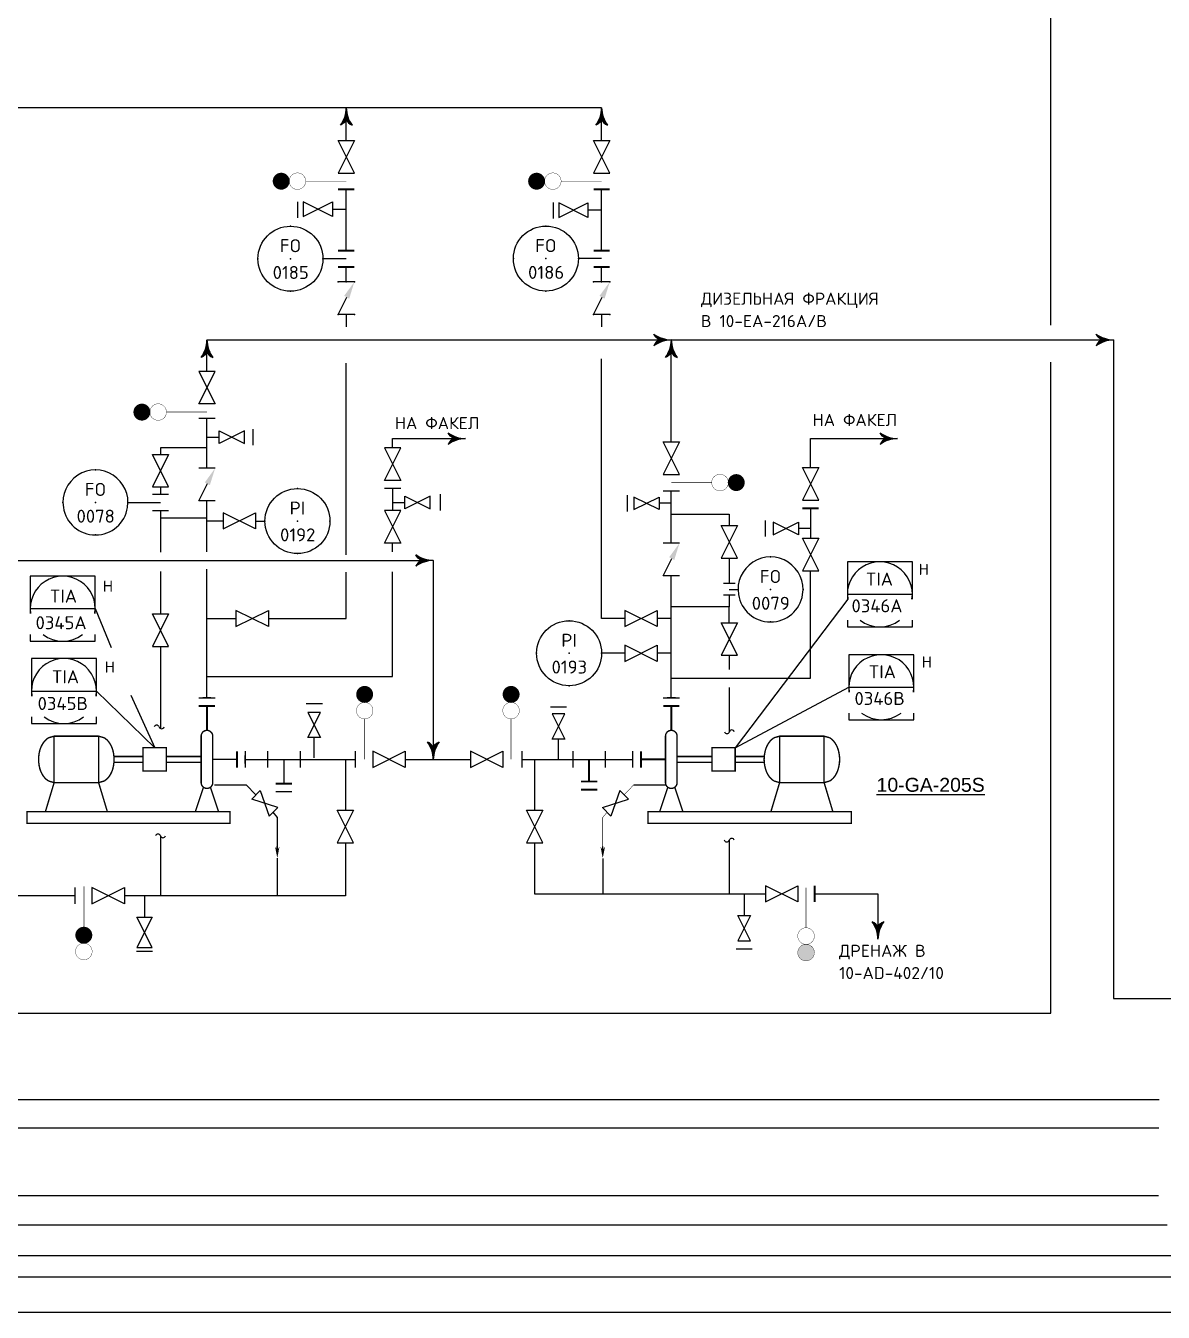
# Model space of a CAD drawing. Extents: x 78 to 490, y 181 to 404.
# Drawn here: x 265.52 to 277.77, y 185.82 to 199.68 of the extents above; entities that cross this region are included whole.
import ezdxf
from ezdxf.enums import TextEntityAlignment as Align

# ---------------------------------------------------------------- set-up
doc = ezdxf.new("R2010")
doc.units = 0
doc.linetypes.add('DASH', pattern=[0.15625, 0.09375, -0.0625])
doc.linetypes.add('SDASH', pattern=[0.09375, 0.046875, -0.046875])
doc.layers.get('0').update_dxf_attribs({"linetype": 'CONTINUOUS'})
for name, color, linetype in [('IN-ATTRIBS', 7, 'CONTINUOUS'), ('IN-EQUIPMENT', 7, 'CONTINUOUS'), ('IN-INST-TAP', 7, 'CONTINUOUS'), ('IN-INSTRUMENT', 7, 'SDASH'), ('IN-MIN-PROC', 7, 'CONTINUOUS'), ('IN-TEXT', 51, 'CONTINUOUS')]:
    doc.layers.add(name, color=color, linetype=linetype)
doc.styles.add('ATTRIBS', font='SIMPLEX', dxfattribs={"width": 0.8, "height": 0.125})
doc.styles.add('HELV', font='HELV', dxfattribs={"height": 0.15})
doc.styles.add('NARROW', font='simplex', dxfattribs={"width": 0.75, "height": 0.1})
doc.styles.add('S1', font='simplex.shx')
doc.styles.add('SIMPLEX', font='SIMPLEX.shx')

# ---------------------------------------------------------------- blocks, each defined once
blk = doc.blocks.new('PH35')
at = {"layer": 'IN-ATTRIBS'}
for p in [(0, 0.25), (-0.25, 0), (0, 0), (0.25, 0), (0, -0.25)]:
    blk.add_point(p, dxfattribs=at)
at = {"layer": 'IN-ATTRIBS', "flags": 1}
for tag, style, width, p in [('IDNUM', 'ATTRIBS', 0.8, (0.0087, 0.5838)), ('DWGNO', 'ATTRIBS', 0.8, (0.0029, 0.4474)), ('FILENO', 'ATTRIBS', 0.8, (-0.003, 0.3111)), ('LOC', 'ATTRIBS', 0.8, (-0.0799, -0.422)), ('SIG', 'ATTRIBS', 0.8, (-0.0872, -0.5633)), ('INSTALL', 'ATTRIBS', 0.8, (-0.0872, -0.6994)), ('SERV', 'ATTRIBS', 0.8, (-0.0834, -0.8376)), ('DATE', 'ATTRIBS', 0.8, (-0.0881, -0.9694)), ('DES', 'NARROW', 0.75, (-0.0866, -1.1017)), ('CSYS', 'NARROW', 0.75, (-0.0866, -1.2425))]:
    blk.add_attdef(tag, text='', height=0.1, dxfattribs=dict(at, style=style, width=width)).set_placement(p, align=Align.CENTER)
at = {"layer": 'IN-ATTRIBS', "style": 'ATTRIBS', "flags": 1}
blk.add_attdef('SYSCDI', text='', height=0.1, dxfattribs=at).set_placement((-0.3125, 0.3125), align=Align.RIGHT)
at = {"layer": 'IN-ATTRIBS', "style": 'S1'}
for tag, p in [('XT', (0.3241, 0.2568)), ('A1', (0.3233, 0.1153)), ('A2', (0.3233, -0.0347)), ('A3', (0.3233, -0.1847)), ('RES', (0.3233, -0.3422))]:
    blk.add_attdef(tag, p, '', height=0.1, dxfattribs=at)
at = {"layer": 'IN-ATTRIBS', "style": 'ATTRIBS'}
blk.add_attdef('SYSCDV', text='', height=0.1, dxfattribs=at).set_placement((-0.3125, 0.1411), align=Align.RIGHT)
at = {"layer": 'IN-ATTRIBS', "style": 'S1'}
for tag, p in [('INSTTYPE', (-0.0002, 0.0499)), ('TAGNUM', (0.0019, -0.1561)), ('MD', (0.4017, -0.5655)), ('SZ', (0.4017, -0.6963))]:
    blk.add_attdef(tag, text='', height=0.1, dxfattribs=at).set_placement(p, align=Align.CENTER)
blk = doc.blocks.new('BUBTEXT')
at = {"layer": 'IN-ATTRIBS'}
for p in [(0, 0.25), (-0.25, 0), (0, 0), (0.25, 0), (0, -0.25)]:
    blk.add_point(p, dxfattribs=at)
at = {"layer": 'IN-ATTRIBS', "flags": 1}
for tag, style, width, p in [('IDNUM', 'ATTRIBS', 0.8, (0.0087, 0.5838)), ('DWGNO', 'ATTRIBS', 0.8, (0.0029, 0.4474)), ('FILENO', 'ATTRIBS', 0.8, (-0.003, 0.3111)), ('LOC', 'ATTRIBS', 0.8, (-0.0799, -0.422)), ('SIG', 'ATTRIBS', 0.8, (-0.0872, -0.5633)), ('INSTALL', 'ATTRIBS', 0.8, (-0.0872, -0.6994)), ('SERV', 'ATTRIBS', 0.8, (-0.0834, -0.8376)), ('DATE', 'ATTRIBS', 0.8, (-0.0881, -0.9694)), ('DES', 'NARROW', 0.75, (-0.0866, -1.1017)), ('CSYS', 'NARROW', 0.75, (-0.0866, -1.2425))]:
    blk.add_attdef(tag, text='', height=0.1, dxfattribs=dict(at, style=style, width=width)).set_placement(p, align=Align.CENTER)
at = {"layer": 'IN-ATTRIBS', "style": 'ATTRIBS', "flags": 1}
blk.add_attdef('SYSCDI', text='', height=0.1, dxfattribs=at).set_placement((-0.3125, 0.3125), align=Align.RIGHT)
at = {"layer": 'IN-ATTRIBS', "style": 'S1'}
for tag, p in [('XT', (0.3241, 0.2568)), ('A1', (0.3233, 0.1153)), ('A2', (0.3233, -0.0347)), ('A3', (0.3233, -0.1847)), ('RES', (0.3233, -0.3422))]:
    blk.add_attdef(tag, p, '', height=0.1, dxfattribs=at)
at = {"layer": 'IN-ATTRIBS', "style": 'ATTRIBS'}
blk.add_attdef('SYSCDV', text='', height=0.1, dxfattribs=at).set_placement((-0.3125, 0.1411), align=Align.RIGHT)
at = {"layer": 'IN-ATTRIBS', "style": 'S1'}
for tag, p in [('INSTTYPE', (-0.0002, 0.0499)), ('TAGNUM', (0.0019, -0.1561)), ('MD', (0.4017, -0.5655)), ('SZ', (0.4017, -0.6963))]:
    blk.add_attdef(tag, text='', height=0.1, dxfattribs=at).set_placement(p, align=Align.CENTER)
blk = doc.blocks.new('VALVTEXT')
at = {"layer": 'IN-ATTRIBS'}
for p in [(0, 0.0625), (0, 0), (0.25, 0.0625), (0.25, 0), (0, -0.0625), (0.25, -0.0625)]:
    blk.add_point(p, dxfattribs=at)
at = {"layer": 'IN-ATTRIBS', "style": 'S1', "flags": 1}
for tag, p in [('IDNUM', (0.125, 0.5625)), ('DWGNO', (0.125, 0.4375)), ('FILENO', (0.125, 0.3125))]:
    blk.add_attdef(tag, text='', height=0.1, dxfattribs=at).set_placement(p, align=Align.CENTER)
at = {"layer": 'IN-ATTRIBS', "style": 'S1'}
for tag, p in [('MODE', (0.125, 0.078125)), ('SIZE', (0.125, -0.1875))]:
    blk.add_attdef(tag, text='', height=0.1, dxfattribs=at).set_placement(p, align=Align.CENTER)

msp = doc.modelspace()

# ---------------------------------------------------------------- hatches: boundary and pattern name
msp.add_hatch(color=2).paths.add_polyline_path([(273.831, 189.698, 1), (274.01, 189.698, 1)])

# ---------------------------------------------------------------- linework, layer by layer
at = {"color": 3}
for p, q in [((276.555, 196.455), (276.555, 199.95)), ((277.231, 196.297), (277.231, 189.204)), ((276.555, 189.044), (276.555, 196.056)), ((277.231, 189.204), (308.155, 189.204)), ((250.696, 189.044), (276.555, 189.044)), ((224.197, 188.115), (277.724, 188.115)), ((223.995, 187.811), (277.719, 187.811)), ((116.38, 187.08), (277.715, 187.08)), ((116.213, 186.766), (277.81, 186.766)), ((106.748, 186.436), (278.396, 186.436))]:
    msp.add_line(p, q, dxfattribs=at)
at = {"color": 5, "linetype": 'Continuous'}
for p, q in [((271.719, 198.797), (261.719, 198.797)), ((268.969, 198.45), (268.969, 198.794)), ((271.719, 198.45), (271.719, 198.794)), ((268.969, 197.259), (268.969, 197.919)), ((271.719, 197.259), (271.719, 197.919)), ((268.822, 197.705), (268.969, 197.705)), ((271.572, 197.697), (271.719, 197.697)), ((268.969, 196.922), (268.969, 197.084)), ((271.719, 196.922), (271.719, 197.084)), ((268.969, 196.572), (268.969, 196.437)), ((271.719, 196.572), (271.719, 196.437)), ((271.719, 193.297), (271.719, 196.093)), ((268.969, 193.984), (268.969, 196.047)), ((267.469, 195.251), (267.601, 195.251)), ((266.969, 195.136), (266.969, 195.063)), ((267.469, 195.136), (266.969, 195.136)), ((269.469, 195.234), (269.594, 195.234)), ((269.469, 195.14), (269.469, 195.234)), ((269.594, 195.234), (270.254, 195.234)), ((273.969, 195.234), (274.906, 195.234)), ((273.969, 194.922), (273.969, 195.234)), ((269.469, 194.697), (269.469, 194.459)), ((266.969, 194.448), (266.969, 194.011)), ((269.469, 194.547), (269.601, 194.547)), ((272.469, 194.537), (272.338, 194.537)), ((272.469, 194.422), (273.094, 194.422)), ((273.094, 194.422), (273.094, 194.297)), ((273.969, 194.484), (273.969, 194.167)), ((266.969, 194.382), (267.469, 194.382)), ((273.969, 194.265), (273.838, 194.265)), ((269.469, 194.015), (269.469, 194.109)), ((273.094, 193.947), (273.094, 193.672)), ((266.969, 193.803), (266.969, 193.345)), ((268.969, 193.297), (268.969, 193.797)), ((269.469, 192.672), (269.469, 193.798)), ((273.969, 192.654), (273.969, 193.811)), ((273.094, 193.547), (273.094, 193.422)), ((273.094, 193.422), (272.469, 193.422)), ((273.094, 193.25), (273.094, 193.422)), ((267.469, 193.297), (267.782, 193.297)), ((268.132, 193.297), (268.969, 193.297)), ((271.969, 193.297), (271.719, 193.297)), ((272.469, 193.297), (272.319, 193.297)), ((266.969, 192.995), (266.969, 192.111)), ((273.094, 192.9), (273.094, 192.747)), ((267.469, 192.672), (269.469, 192.672)), ((272.469, 192.654), (273.969, 192.654)), ((273.094, 192.555), (273.094, 192.077)), ((268.961, 191.779), (268.961, 191.232)), ((270.998, 191.779), (270.998, 191.232)), ((267.551, 191.505), (267.893, 191.505)), ((267.893, 191.505), (267.997, 191.397)), ((272.065, 191.505), (272.407, 191.505)), ((268.227, 191.154), (268.227, 190.81)), ((266.969, 190.955), (266.969, 190.311)), ((268.227, 190.801), (268.227, 190.841)), ((268.961, 190.882), (268.961, 190.529)), ((270.998, 190.882), (270.998, 190.529)), ((273.094, 190.911), (273.094, 190.33)), ((268.227, 190.716), (268.227, 190.311)), ((271.732, 190.713), (271.732, 190.33)), ((268.961, 190.529), (268.961, 190.311)), ((270.998, 190.529), (270.998, 190.33)), ((266.05, 190.311), (264.812, 190.311)), ((268.227, 190.311), (266.581, 190.311)), ((266.797, 190.311), (266.797, 190.078)), ((268.961, 190.311), (268.227, 190.311)), ((270.998, 190.33), (271.732, 190.33)), ((271.732, 190.33), (273.483, 190.33)), ((273.254, 190.33), (273.254, 190.098)), ((274.014, 190.33), (274.695, 190.33)), ((274.695, 190.33), (274.695, 189.916))]:
    msp.add_line(p, q, dxfattribs=at)
at = {"color": 2}
for p, q in [((268.446, 197.786), (268.446, 197.611)), ((271.196, 197.779), (271.196, 197.604)), ((269.057, 196.922), (268.882, 196.922)), ((271.807, 196.922), (271.632, 196.922)), ((267.968, 195.164), (267.968, 195.337)), ((267.557, 194.914), (267.382, 194.914)), ((269.557, 194.697), (269.382, 194.697)), ((266.882, 194.634), (267.057, 194.634)), ((269.983, 194.46), (269.983, 194.634)), ((271.995, 194.624), (271.995, 194.45)), ((272.557, 194.669), (272.382, 194.669)), ((266.882, 194.459), (267.057, 194.459)), ((273.479, 194.352), (273.479, 194.178)), ((272.557, 194.107), (272.382, 194.107)), ((273.157, 193.672), (273.032, 193.672)), ((273.157, 193.547), (273.032, 193.547)), ((267.382, 192.441), (267.557, 192.441)), ((267.513, 192.441), (267.426, 192.441)), ((268.712, 192.378), (268.538, 192.378)), ((271.341, 192.34), (271.167, 192.34)), ((272.382, 192.441), (272.557, 192.441)), ((272.513, 192.441), (272.426, 192.441)), ((268.625, 191.794), (268.625, 192.013)), ((267.882, 191.866), (267.882, 191.691)), ((268.123, 191.866), (268.123, 191.691)), ((268.473, 191.866), (268.473, 191.691)), ((269.064, 191.866), (269.064, 191.691)), ((270.86, 191.866), (270.86, 191.691)), ((271.409, 191.866), (271.409, 191.691)), ((271.759, 191.866), (271.759, 191.691)), ((272.057, 191.691), (272.057, 191.866)), ((268.298, 191.779), (268.298, 191.516)), ((268.385, 191.429), (268.21, 191.429)), ((266.05, 190.223), (266.05, 190.398)), ((266.71, 189.714), (266.884, 189.714)), ((273.167, 189.738), (273.341, 189.738))]:
    msp.add_line(p, q, dxfattribs=at)
at = {"color": 3, "linetype": 'Continuous'}
for p, q in [((267.469, 196.297), (272.344, 196.297)), ((272.469, 196.297), (277.231, 196.297)), ((267.469, 195.957), (267.469, 196.164)), ((272.469, 195.198), (272.469, 196.164)), ((267.469, 194.918), (267.469, 195.455)), ((267.469, 194.015), (267.469, 194.564)), ((272.469, 194.107), (272.469, 194.669)), ((262.726, 193.921), (269.782, 193.921)), ((269.907, 193.922), (269.907, 191.904)), ((267.469, 192.441), (267.469, 193.828)), ((272.469, 192.441), (272.469, 193.757)), ((267.882, 191.779), (269.064, 191.779)), ((269.605, 191.779), (270.307, 191.779)), ((270.86, 191.779), (272.057, 191.779))]:
    msp.add_line(p, q, dxfattribs=at)
at = {"color": 7}
for p, q in [((274.37, 193.503), (273.157, 191.904)), ((266.267, 193.403), (266.437, 192.984)), ((266.279, 192.515), (266.907, 191.904)), ((273.157, 191.904), (274.381, 192.556)), ((266.651, 192.47), (266.907, 191.904)), ((271.254, 191.779), (271.254, 191.997)), ((267.882, 191.735), (267.882, 191.822)), ((272.407, 191.505), (272.407, 191.505))]:
    msp.add_line(p, q, dxfattribs=at)
at = {"color": 7, "linetype": 'Continuous'}
for p, q in [((274.365, 193.557), (275.065, 193.557)), ((265.567, 193.403), (266.267, 193.403)), ((265.579, 192.515), (266.279, 192.515)), ((274.381, 192.556), (275.081, 192.556))]:
    msp.add_line(p, q, dxfattribs=at)
at = {"color": 6}
for p, q in [((265.824, 191.529), (265.824, 192.029)), ((266.303, 192.029), (266.303, 191.529)), ((273.636, 192.029), (273.636, 191.529)), ((274.115, 191.529), (274.115, 192.029)), ((79.948, 185.824), (463.566, 185.824))]:
    msp.add_line(p, q, dxfattribs=at)
msp.add_line((271.731, 190.801), (271.731, 190.841))
at = {"color": 5}
msp.add_line((105.865, 186.205), (278.747, 186.205), dxfattribs=at)
at = {"color": 5, "linetype": 'Continuous'}
for points in [[(268.969, 198.797, 0.150368), (269.032, 198.609, 0.150368)], [(271.719, 198.797, 0.150368), (271.782, 198.609, 0.150368)], [(268.969, 198.672, -0.206864), (268.907, 198.609, -0.206864)], [(268.969, 198.672, 0.206864), (269.032, 198.609, 0.206864)], [(271.719, 198.672, -0.206864), (271.657, 198.609, -0.206864)], [(271.719, 198.672, 0.206864), (271.782, 198.609, 0.206864)], [(270.129, 195.234, -0.206864), (270.067, 195.297)], [(274.781, 195.234, -0.206864), (274.718, 195.297, -0.206864)], [(270.129, 195.234, 0.206864), (270.067, 195.172)], [(270.254, 195.234, 0.150368), (270.067, 195.172)], [(274.906, 195.234, 0.150368), (274.718, 195.172, 0.150368)], [(274.781, 195.234, 0.206864), (274.718, 195.172, 0.206864)], [(274.695, 189.843, 0.150368), (274.633, 190.031, 0.150368)], [(274.695, 189.968, 0.206864), (274.633, 190.031, 0.206864)], [(274.695, 189.968, -0.206864), (274.758, 190.031, -0.206864)]]:
    msp.add_lwpolyline(points, format="xyb", dxfattribs=at)
at = {"color": 2}
for points in [[(269.057, 198.094), (268.882, 198.444), (269.057, 198.444), (268.882, 198.094)], [(271.807, 198.094), (271.632, 198.444), (271.807, 198.444), (271.632, 198.094)], [(268.507, 197.626), (268.822, 197.783), (268.822, 197.626), (268.507, 197.783)], [(271.257, 197.617), (271.572, 197.775), (271.572, 197.617), (271.257, 197.775)], [(267.382, 195.957), (267.557, 195.607), (267.382, 195.607), (267.557, 195.957)], [(267.873, 195.319), (267.601, 195.183), (267.601, 195.319), (267.873, 195.183)], [(269.382, 195.134), (269.557, 194.784), (269.382, 194.784), (269.557, 195.134)], [(272.557, 195.198), (272.382, 194.848), (272.557, 194.848), (272.382, 195.198)], [(267.057, 194.713), (266.882, 195.063), (267.057, 195.063), (266.882, 194.713)], [(274.057, 194.922), (273.882, 194.572), (274.057, 194.572), (273.882, 194.922)], [(269.873, 194.615), (269.601, 194.479), (269.601, 194.615), (269.873, 194.479)], [(272.066, 194.469), (272.338, 194.605), (272.338, 194.469), (272.066, 194.605)], [(267.644, 194.261), (267.994, 194.436), (267.994, 194.261), (267.644, 194.436)], [(269.382, 194.459), (269.557, 194.109), (269.382, 194.109), (269.557, 194.459)], [(273.182, 193.947), (273.007, 194.297), (273.182, 194.297), (273.007, 193.947)], [(273.566, 194.197), (273.838, 194.333), (273.838, 194.197), (273.566, 194.333)], [(274.057, 194.161), (273.882, 193.811), (274.057, 193.811), (273.882, 194.161)], [(267.057, 192.995), (266.882, 193.345), (267.057, 193.345), (266.882, 192.995)], [(267.782, 193.209), (268.132, 193.384), (268.132, 193.209), (267.782, 193.384)], [(271.969, 193.209), (272.319, 193.384), (272.319, 193.209), (271.969, 193.384)], [(273.182, 192.9), (273.007, 193.25), (273.182, 193.25), (273.007, 192.9)], [(271.969, 192.834), (272.319, 193.009), (272.319, 192.834), (271.969, 193.009)], [(268.557, 192.285), (268.693, 192.013), (268.557, 192.013), (268.693, 192.285)], [(271.186, 192.27), (271.322, 191.997), (271.186, 191.997), (271.322, 192.27)], [(269.255, 191.691), (269.605, 191.866), (269.605, 191.691), (269.255, 191.866)], [(270.307, 191.691), (270.657, 191.866), (270.657, 191.691), (270.307, 191.866)], [(268.043, 191.444), (268.139, 191.167), (268.231, 191.261), (267.951, 191.35)], [(271.915, 191.444), (271.819, 191.167), (271.727, 191.261), (272.007, 191.35)], [(269.048, 191.232), (268.873, 190.882), (269.048, 190.882), (268.873, 191.232)], [(271.085, 191.232), (270.91, 190.882), (271.085, 190.882), (270.91, 191.232)], [(273.833, 190.243), (273.483, 190.418), (273.483, 190.243), (273.833, 190.418)], [(266.231, 190.223), (266.581, 190.398), (266.581, 190.223), (266.231, 190.398)], [(266.879, 189.752), (266.716, 190.078), (266.879, 190.078), (266.716, 189.752)], [(273.322, 189.825), (273.186, 190.098), (273.322, 190.098), (273.186, 189.825)]]:
    msp.add_lwpolyline(points, close=True, dxfattribs=at)
for points, const_width in [([(268.269, 197.961, 1), (268.269, 198.052, 1)], 0.091), ([(268.444, 197.918, 1), (268.444, 198.096, 1)], 0.0035), ([(271.019, 197.961, 1), (271.019, 198.052, 1)], 0.091), ([(271.194, 197.918, 1), (271.194, 198.096, 1)], 0.0035), ([(266.769, 195.474, 1), (266.769, 195.565, 1)], 0.091), ([(266.944, 195.431, 1), (266.944, 195.609, 1)], 0.0035), ([(272.994, 194.85, 1), (272.994, 194.671, 1)], 0.0035), ([(273.169, 194.806, 1), (273.169, 194.715, 1)], 0.091), ([(269.122, 192.479, 1), (269.213, 192.479, 1)], 0.091), ([(270.699, 192.479, 1), (270.79, 192.479, 1)], 0.091), ([(269.079, 192.304, 1), (269.257, 192.304, 1)], 0.0035), ([(270.655, 192.304, 1), (270.833, 192.304, 1)], 0.0035), ([(266.098, 189.885, 1), (266.189, 189.885, 1)], 0.091), ([(274.01, 189.876, -1), (273.831, 189.876, -1)], 0.0035), ([(266.054, 189.71, 1), (266.233, 189.71, 1)], 0.0035), ([(274.01, 189.698, -1), (273.831, 189.698, -1)], 0.0035)]:
    msp.add_lwpolyline(points, format="xyb", close=True, dxfattribs=dict(at, const_width=const_width))
for points, const_width in [([(268.532, 198.007), (268.969, 198.007)], 0.007), ([(268.882, 197.919), (269.057, 197.919)], 0.021), ([(271.282, 198.007), (271.719, 198.007)], 0.007), ([(271.632, 197.919), (271.807, 197.919)], 0.021), ([(268.882, 197.259), (269.057, 197.259)], 0.021), ([(271.632, 197.259), (271.807, 197.259)], 0.021), ([(268.882, 197.084), (269.057, 197.084)], 0.021), ([(271.632, 197.084), (271.807, 197.084)], 0.021), ([(267.032, 195.52), (267.469, 195.52)], 0.007), ([(272.907, 194.76), (272.469, 194.76)], 0.007), ([(274.057, 194.484), (273.882, 194.484)], 0.021), ([(269.168, 192.216), (269.168, 191.779)], 0.007), ([(270.744, 192.216), (270.744, 191.779)], 0.007), ([(271.584, 191.779), (271.584, 191.541)], 0.021), ([(268.385, 191.516), (268.21, 191.516)], 0.021), ([(271.672, 191.541), (271.497, 191.541)], 0.021), ([(271.672, 191.454), (271.497, 191.454)], 0.021), ([(266.144, 189.973), (266.144, 190.41)], 0.007), ([(273.92, 189.966), (273.92, 190.398)], 0.007), ([(274.014, 190.243), (274.014, 190.418)], 0.021)]:
    msp.add_lwpolyline(points, dxfattribs=dict(at, const_width=const_width))
for points in [[(269.057, 196.572), (268.882, 196.572), (268.975, 196.757)], [(271.807, 196.572), (271.632, 196.572), (271.725, 196.757)], [(267.557, 194.564), (267.382, 194.564), (267.475, 194.749)], [(272.557, 193.757), (272.382, 193.757), (272.475, 193.942)]]:
    msp.add_lwpolyline(points, dxfattribs=at)
at = {"color": 3, "linetype": 'Continuous'}
for points in [[(272.344, 196.297, -0.206864), (272.282, 196.359, -0.206864)], [(277.106, 196.297, -0.206864), (277.044, 196.359)], [(267.469, 196.297, 0.150368), (267.532, 196.109, 0.150368)], [(272.469, 196.297, 0.150368), (272.282, 196.234, 0.150368)], [(272.344, 196.297, 0.206864), (272.282, 196.234, 0.206864)], [(272.469, 196.297, 0.150368), (272.532, 196.109, 0.150368)], [(277.106, 196.297, 0.206864), (277.044, 196.234)], [(277.231, 196.297, 0.150368), (277.044, 196.234)], [(267.469, 196.172, -0.206864), (267.407, 196.109, -0.206864)], [(267.469, 196.172, 0.206864), (267.532, 196.109, 0.206864)], [(272.469, 196.172, -0.206864), (272.407, 196.109, -0.206864)], [(272.469, 196.172, 0.206864), (272.532, 196.109, 0.206864)], [(269.782, 193.922, -0.206864), (269.719, 193.984, -0.206864)], [(269.907, 193.922, 0.150368), (269.719, 193.859, 0.150368)], [(269.782, 193.922, 0.206864), (269.719, 193.859, 0.206864)], [(269.907, 191.779, 0.150368), (269.844, 191.966, 0.150368)], [(269.907, 191.904, 0.206864), (269.844, 191.966, 0.206864)], [(269.907, 191.904, -0.206864), (269.969, 191.966, -0.206864)]]:
    msp.add_lwpolyline(points, format="xyb", dxfattribs=at)
at = {"color": 7}
for points in [[(275.065, 193.503), (275.065, 193.907), (274.365, 193.907), (274.365, 193.503)], [(266.267, 193.35), (266.267, 193.753), (265.567, 193.753), (265.567, 193.35)], [(274.365, 193.279), (274.365, 193.207), (275.065, 193.207), (275.065, 193.279)], [(265.567, 193.125), (265.567, 193.053), (266.267, 193.053), (266.267, 193.125)], [(275.081, 192.502), (275.081, 192.906), (274.381, 192.906), (274.381, 192.502)], [(266.279, 192.461), (266.279, 192.865), (265.579, 192.865), (265.579, 192.461)], [(265.579, 192.236), (265.579, 192.165), (266.279, 192.165), (266.279, 192.236)], [(274.381, 192.278), (274.381, 192.206), (275.081, 192.206), (275.081, 192.278)]]:
    msp.add_lwpolyline(points, dxfattribs=at)
at = {"color": 6}
for points, const_width in [([(267.382, 192.354), (267.557, 192.354)], 0.021), ([(267.469, 192.091), (267.469, 192.354)], 0.021), ([(272.382, 192.354), (272.557, 192.354)], 0.021), ([(272.469, 192.091), (272.469, 192.354)], 0.021), ([(266.464, 191.81), (266.782, 191.81)], 0.015), ([(267.407, 191.81), (267.032, 191.81)], 0.015), ([(267.532, 191.779), (267.794, 191.779)], 0.015), ([(267.794, 191.866), (267.794, 191.691)], 0.021), ([(272.144, 191.691), (272.144, 191.866)], 0.021), ([(272.407, 191.779), (272.144, 191.779)], 0.021), ([(272.532, 191.81), (272.907, 191.81)], 0.015), ([(273.475, 191.81), (273.157, 191.81)], 0.015), ([(266.464, 191.747), (266.782, 191.747)], 0.015), ([(267.407, 191.747), (267.032, 191.747)], 0.015), ([(272.532, 191.747), (272.907, 191.747)], 0.015), ([(273.475, 191.747), (273.157, 191.747)], 0.015), ([(265.824, 191.529), (265.73, 191.216)], 0.015), ([(266.303, 191.529), (266.397, 191.216)], 0.015), ([(273.636, 191.529), (273.542, 191.216)], 0.015), ([(274.115, 191.529), (274.209, 191.216)], 0.015), ([(267.432, 191.479), (267.344, 191.216)], 0.015), ([(267.507, 191.479), (267.594, 191.216)], 0.015), ([(272.432, 191.479), (272.344, 191.216)], 0.015), ([(272.507, 191.479), (272.594, 191.216)], 0.015)]:
    msp.add_lwpolyline(points, dxfattribs=dict(at, const_width=const_width))
at = {"color": 6, "const_width": 0.015}
for points in [[(267.532, 192.029), (267.532, 191.529, -1), (267.407, 191.529), (267.407, 192.029, -1)], [(272.407, 192.029), (272.407, 191.529, 1), (272.532, 191.529), (272.532, 192.029, 1)], [(266.303, 192.029), (266.363, 192.012, -0.107118), (266.421, 191.955, -0.079807), (266.456, 191.878, -0.067453), (266.469, 191.779, -0.067453), (266.456, 191.679, -0.079807), (266.421, 191.602, -0.107118), (266.363, 191.546), (266.303, 191.529), (265.824, 191.529), (265.764, 191.546, -0.107118), (265.706, 191.602, -0.079807), (265.67, 191.679, -0.067453), (265.657, 191.779, -0.067453), (265.67, 191.878, -0.079807), (265.706, 191.955, -0.107118), (265.764, 192.012), (265.824, 192.029)], [(273.636, 192.029), (273.576, 192.012, 0.107118), (273.518, 191.955, 0.079807), (273.483, 191.878, 0.067453), (273.469, 191.779, 0.067453), (273.483, 191.679, 0.079807), (273.518, 191.602, 0.107118), (273.576, 191.546), (273.636, 191.529), (274.115, 191.529), (274.175, 191.546, 0.107118), (274.233, 191.602, 0.079807), (274.268, 191.679, 0.067453), (274.282, 191.779, 0.067453), (274.268, 191.878, 0.079807), (274.233, 191.955, 0.107118), (274.175, 192.012), (274.115, 192.029)]]:
    msp.add_lwpolyline(points, format="xyb", close=True, dxfattribs=at)
for points in [[(267.032, 191.654), (266.782, 191.654), (266.782, 191.904), (267.032, 191.904)], [(272.907, 191.654), (273.157, 191.654), (273.157, 191.904), (272.907, 191.904)], [(267.719, 191.091), (265.532, 191.091), (265.532, 191.216), (267.719, 191.216)], [(272.219, 191.091), (274.407, 191.091), (274.407, 191.216), (272.219, 191.216)]]:
    msp.add_lwpolyline(points, close=True, dxfattribs=at)
at = {"color": 5, "linetype": 'Continuous', "const_width": 0.005}
for points in [[(272.065, 191.505), (271.961, 191.397)], [(271.778, 191.209), (271.731, 191.154), (271.731, 190.81)]]:
    msp.add_lwpolyline(points, dxfattribs=at)
for centre in [(268.369, 197.172), (271.119, 197.173), (268.444, 194.346), (271.369, 192.922)]:
    msp.add_circle(centre, 0.35)
at = {"color": 5, "linetype": 'Continuous'}
for centre, start, end in [((268.634, 198.804), 324.4623, 358.6678), ((271.384, 198.804), 324.4623, 358.6678), ((270.262, 195.57), 234.4623, 268.6678), ((274.914, 195.57), 234.4623, 268.6678), ((275.031, 189.836), 144.4623, 178.6678)]:
    msp.add_arc(centre, 0.336, start, end, dxfattribs=at)
at = {"color": 3, "linetype": 'Continuous'}
for centre, start, end in [((272.477, 196.633), 234.4623, 268.6678), ((277.239, 196.633), 234.4623, 268.6678), ((267.134, 196.304), 324.4623, 358.6678), ((272.134, 196.304), 324.4623, 358.6678), ((269.915, 194.258), 234.4623, 268.6678), ((270.243, 191.771), 144.4623, 178.6678)]:
    msp.add_arc(centre, 0.336, start, end, dxfattribs=at)
for centre, radius, start, end in [((266.269, 194.547), 0.35, 351.1529, 188.8471), ((266.269, 194.547), 0.35, 188.8471, 351.1529), ((273.538, 193.609), 0.35, 351.1529, 188.8471), ((273.538, 193.609), 0.35, 188.8471, 351.1529), ((266.927, 192.119), 0.0284, 18.4319, 161.5681), ((266.981, 192.137), 0.0284, 198.4319, 341.5681), ((273.068, 192.086), 0.0284, 198.4319, 341.5681), ((273.121, 192.068), 0.0284, 18.4319, 161.5681), ((266.943, 190.946), 0.0284, 18.4319, 161.5681), ((266.996, 190.964), 0.0284, 198.4319, 341.5681), ((273.067, 190.918), 0.0284, 198.4319, 341.5681), ((273.121, 190.9), 0.0284, 18.4319, 161.5681)]:
    msp.add_arc(centre, radius, start, end)
at = {"color": 7}
for centre, start, end in [((274.715, 193.557), 351.1529, 188.8471), ((265.917, 193.403), 351.1529, 188.8471), ((274.715, 193.557), 232.6037, 307.3963), ((265.917, 193.403), 232.6037, 307.3963), ((274.731, 192.556), 351.1529, 188.8471), ((265.929, 192.515), 351.1529, 188.8471), ((265.929, 192.515), 232.6037, 307.3963), ((274.731, 192.556), 232.6037, 307.3963)]:
    msp.add_arc(centre, 0.35, start, end, dxfattribs=at)
at = {"color": 5, "linetype": 'Continuous'}
for points in [[(268.958, 198.717), (268.951, 198.641), (268.945, 198.679), (268.938, 198.628)], [(268.966, 198.757), (268.961, 198.655), (268.958, 198.717), (268.951, 198.641)], [(268.969, 198.797), (268.969, 198.672), (268.966, 198.757), (268.961, 198.655)], [(268.969, 198.797), (268.969, 198.672), (268.973, 198.757), (268.978, 198.655)], [(268.973, 198.757), (268.978, 198.655), (268.981, 198.717), (268.988, 198.641)], [(268.981, 198.717), (268.988, 198.641), (268.994, 198.679), (269.001, 198.628)], [(271.708, 198.717), (271.701, 198.641), (271.695, 198.679), (271.688, 198.628)], [(271.716, 198.757), (271.711, 198.655), (271.708, 198.717), (271.701, 198.641)], [(271.719, 198.797), (271.719, 198.672), (271.716, 198.757), (271.711, 198.655)], [(271.719, 198.797), (271.719, 198.672), (271.723, 198.757), (271.728, 198.655)], [(271.723, 198.757), (271.728, 198.655), (271.731, 198.717), (271.738, 198.641)], [(271.731, 198.717), (271.738, 198.641), (271.744, 198.679), (271.751, 198.628)], [(268.928, 198.643), (268.923, 198.617), (268.907, 198.609)], [(268.945, 198.679), (268.938, 198.628), (268.928, 198.643), (268.923, 198.617)], [(268.994, 198.679), (269.001, 198.628), (269.011, 198.643), (269.016, 198.617)], [(269.011, 198.643), (269.016, 198.617), (269.032, 198.609)], [(271.678, 198.643), (271.673, 198.617), (271.657, 198.609)], [(271.695, 198.679), (271.688, 198.628), (271.678, 198.643), (271.673, 198.617)], [(271.744, 198.679), (271.751, 198.628), (271.761, 198.643), (271.766, 198.617)], [(271.761, 198.643), (271.766, 198.617), (271.782, 198.609)], [(270.101, 195.275), (270.075, 195.28), (270.067, 195.297)], [(270.137, 195.258), (270.086, 195.266), (270.101, 195.275), (270.075, 195.28)], [(270.175, 195.245), (270.098, 195.253), (270.137, 195.258), (270.086, 195.266)], [(270.215, 195.237), (270.113, 195.242), (270.175, 195.245), (270.098, 195.253)], [(274.752, 195.275), (274.727, 195.28), (274.718, 195.297)], [(274.789, 195.258), (274.737, 195.266), (274.752, 195.275), (274.727, 195.28)], [(274.827, 195.245), (274.75, 195.253), (274.789, 195.258), (274.737, 195.266)], [(274.866, 195.237), (274.765, 195.242), (274.827, 195.245), (274.75, 195.253)], [(270.101, 195.193), (270.075, 195.188), (270.067, 195.172)], [(270.137, 195.21), (270.086, 195.203), (270.101, 195.193), (270.075, 195.188)], [(270.175, 195.223), (270.098, 195.215), (270.137, 195.21), (270.086, 195.203)], [(270.215, 195.231), (270.113, 195.226), (270.175, 195.223), (270.098, 195.215)], [(270.254, 195.234), (270.129, 195.234), (270.215, 195.237), (270.113, 195.242)], [(270.254, 195.234), (270.129, 195.234), (270.215, 195.231), (270.113, 195.226)], [(274.752, 195.193), (274.727, 195.188), (274.718, 195.172)], [(274.789, 195.21), (274.737, 195.203), (274.752, 195.193), (274.727, 195.188)], [(274.827, 195.223), (274.75, 195.215), (274.789, 195.21), (274.737, 195.203)], [(274.866, 195.231), (274.765, 195.226), (274.827, 195.223), (274.75, 195.215)], [(274.906, 195.234), (274.781, 195.234), (274.866, 195.237), (274.765, 195.242)], [(274.906, 195.234), (274.781, 195.234), (274.866, 195.231), (274.765, 195.226)], [(268.227, 190.801), (268.227, 190.716), (268.227, 190.801), (268.202, 190.84)], [(268.227, 190.801), (268.227, 190.716), (268.227, 190.801), (268.251, 190.84)], [(271.731, 190.801), (271.731, 190.716), (271.731, 190.801), (271.707, 190.84)], [(271.731, 190.801), (271.731, 190.716), (271.731, 190.801), (271.756, 190.84)], [(274.654, 189.997), (274.649, 190.023), (274.633, 190.031)], [(274.671, 189.961), (274.664, 190.012), (274.654, 189.997), (274.649, 190.023)], [(274.684, 189.923), (274.677, 189.999), (274.671, 189.961), (274.664, 190.012)], [(274.692, 189.883), (274.687, 189.985), (274.684, 189.923), (274.677, 189.999)], [(274.695, 189.843), (274.695, 189.968), (274.692, 189.883), (274.687, 189.985)], [(274.695, 189.843), (274.695, 189.968), (274.699, 189.883), (274.703, 189.985)], [(274.699, 189.883), (274.703, 189.985), (274.707, 189.923), (274.714, 189.999)], [(274.707, 189.923), (274.714, 189.999), (274.719, 189.961), (274.727, 190.012)], [(274.719, 189.961), (274.727, 190.012), (274.737, 189.997), (274.742, 190.023)], [(274.737, 189.997), (274.742, 190.023), (274.758, 190.031)]]:
    msp.add_solid(points, dxfattribs=at)
at = {"color": 2}
for points in [[(269.001, 196.741), (269.057, 196.922), (268.947, 196.772)], [(271.751, 196.741), (271.807, 196.922), (271.697, 196.772)], [(267.501, 194.733), (267.557, 194.914), (267.447, 194.763)], [(272.501, 193.926), (272.557, 194.107), (272.447, 193.957)]]:
    msp.add_solid(points, dxfattribs=at)
at = {"color": 3, "linetype": 'Continuous'}
for points in [[(272.316, 196.338), (272.29, 196.343), (272.282, 196.359)], [(277.078, 196.338), (277.052, 196.343), (277.044, 196.359)], [(267.466, 196.257), (267.461, 196.155), (267.458, 196.217), (267.451, 196.141)], [(267.469, 196.297), (267.469, 196.172), (267.466, 196.257), (267.461, 196.155)], [(267.469, 196.297), (267.469, 196.172), (267.473, 196.257), (267.478, 196.155)], [(267.473, 196.257), (267.478, 196.155), (267.481, 196.217), (267.488, 196.141)], [(272.316, 196.255), (272.29, 196.25), (272.282, 196.234)], [(272.352, 196.321), (272.301, 196.328), (272.316, 196.338), (272.29, 196.343)], [(272.352, 196.273), (272.301, 196.265), (272.316, 196.255), (272.29, 196.25)], [(272.39, 196.308), (272.313, 196.315), (272.352, 196.321), (272.301, 196.328)], [(272.39, 196.285), (272.313, 196.278), (272.352, 196.273), (272.301, 196.265)], [(272.43, 196.3), (272.328, 196.305), (272.39, 196.308), (272.313, 196.315)], [(272.43, 196.293), (272.328, 196.289), (272.39, 196.285), (272.313, 196.278)], [(272.469, 196.297), (272.344, 196.297), (272.43, 196.3), (272.328, 196.305)], [(272.469, 196.297), (272.344, 196.297), (272.43, 196.293), (272.328, 196.289)], [(272.466, 196.257), (272.461, 196.155), (272.458, 196.217), (272.451, 196.141)], [(272.469, 196.297), (272.469, 196.172), (272.466, 196.257), (272.461, 196.155)], [(272.469, 196.297), (272.469, 196.172), (272.473, 196.257), (272.478, 196.155)], [(272.473, 196.257), (272.478, 196.155), (272.481, 196.217), (272.488, 196.141)], [(277.078, 196.255), (277.052, 196.25), (277.044, 196.234)], [(277.114, 196.321), (277.063, 196.328), (277.078, 196.338), (277.052, 196.343)], [(277.114, 196.273), (277.063, 196.265), (277.078, 196.255), (277.052, 196.25)], [(277.152, 196.308), (277.075, 196.315), (277.114, 196.321), (277.063, 196.328)], [(277.152, 196.285), (277.075, 196.278), (277.114, 196.273), (277.063, 196.265)], [(277.191, 196.3), (277.09, 196.305), (277.152, 196.308), (277.075, 196.315)], [(277.191, 196.293), (277.09, 196.289), (277.152, 196.285), (277.075, 196.278)], [(277.231, 196.297), (277.106, 196.297), (277.191, 196.3), (277.09, 196.305)], [(277.231, 196.297), (277.106, 196.297), (277.191, 196.293), (277.09, 196.289)], [(267.428, 196.143), (267.423, 196.117), (267.407, 196.109)], [(267.445, 196.179), (267.438, 196.128), (267.428, 196.143), (267.423, 196.117)], [(267.458, 196.217), (267.451, 196.141), (267.445, 196.179), (267.438, 196.128)], [(267.481, 196.217), (267.488, 196.141), (267.494, 196.179), (267.501, 196.128)], [(267.494, 196.179), (267.501, 196.128), (267.511, 196.143), (267.516, 196.117)], [(267.511, 196.143), (267.516, 196.117), (267.532, 196.109)], [(272.428, 196.143), (272.423, 196.117), (272.407, 196.109)], [(272.445, 196.179), (272.438, 196.128), (272.428, 196.143), (272.423, 196.117)], [(272.458, 196.217), (272.451, 196.141), (272.445, 196.179), (272.438, 196.128)], [(272.481, 196.217), (272.488, 196.141), (272.494, 196.179), (272.501, 196.128)], [(272.494, 196.179), (272.501, 196.128), (272.511, 196.143), (272.516, 196.117)], [(272.511, 196.143), (272.516, 196.117), (272.532, 196.109)], [(269.753, 193.963), (269.728, 193.968), (269.719, 193.984)], [(269.753, 193.88), (269.728, 193.875), (269.719, 193.859)], [(269.79, 193.946), (269.738, 193.953), (269.753, 193.963), (269.728, 193.968)], [(269.79, 193.898), (269.738, 193.89), (269.753, 193.88), (269.728, 193.875)], [(269.828, 193.933), (269.751, 193.94), (269.79, 193.946), (269.738, 193.953)], [(269.828, 193.91), (269.751, 193.903), (269.79, 193.898), (269.738, 193.89)], [(269.867, 193.925), (269.766, 193.93), (269.828, 193.933), (269.751, 193.94)], [(269.867, 193.918), (269.766, 193.914), (269.828, 193.91), (269.751, 193.903)], [(269.907, 193.922), (269.782, 193.922), (269.867, 193.925), (269.766, 193.93)], [(269.907, 193.922), (269.782, 193.922), (269.867, 193.918), (269.766, 193.914)], [(269.866, 191.932), (269.861, 191.958), (269.844, 191.966)], [(269.883, 191.896), (269.876, 191.948), (269.866, 191.932), (269.861, 191.958)], [(269.896, 191.858), (269.888, 191.935), (269.883, 191.896), (269.876, 191.948)], [(269.904, 191.819), (269.899, 191.92), (269.896, 191.858), (269.888, 191.935)], [(269.91, 191.819), (269.915, 191.92), (269.918, 191.858), (269.926, 191.935)], [(269.918, 191.858), (269.926, 191.935), (269.931, 191.896), (269.938, 191.948)], [(269.931, 191.896), (269.938, 191.948), (269.948, 191.932), (269.953, 191.958)], [(269.948, 191.932), (269.953, 191.958), (269.969, 191.966)], [(269.907, 191.779), (269.907, 191.904), (269.904, 191.819), (269.899, 191.92)], [(269.907, 191.779), (269.907, 191.904), (269.91, 191.819), (269.915, 191.92)]]:
    msp.add_solid(points, dxfattribs=at)
at = {"layer": 'IN-EQUIPMENT', "color": 2}
msp.add_line((267.383, 195.455), (267.557, 195.455), dxfattribs=at)
at = {"layer": 'IN-INST-TAP', "color": 7}
for p, q in [((268.969, 197.172), (268.719, 197.172)), ((271.719, 197.173), (271.469, 197.173)), ((266.619, 194.547), (266.969, 194.547)), ((267.994, 194.346), (268.094, 194.346)), ((273.094, 193.609), (273.188, 193.609)), ((271.969, 192.922), (271.719, 192.922))]:
    msp.add_line(p, q, dxfattribs=at)
at = {"layer": 'IN-MIN-PROC', "color": 2}
msp.add_line((266.969, 194.713), (266.969, 194.635), dxfattribs=at)
at = {"layer": 'IN-MIN-PROC', "color": 3}
for p, q in [((267.644, 194.346), (267.469, 194.346)), ((272.469, 192.922), (272.319, 192.922))]:
    msp.add_line(p, q, dxfattribs=at)
at = {"layer": 'IN-MIN-PROC', "color": 5}
msp.add_line((268.179, 191.21), (268.227, 191.154), dxfattribs=at)

# ---------------------------------------------------------------- block references
at = {"color": 2, "xscale": 1.4, "yscale": 1.4, "zscale": 1.4, "rotation": 90}
for p in [(268.969, 196.572), (271.719, 196.572)]:
    msp.add_blockref('VALVTEXT', p, dxfattribs=at)
at = {"layer": 'IN-INSTRUMENT', "color": 7, "xscale": 1.4, "yscale": 1.4, "zscale": 1.4}
for name, p, values in [('BUBTEXT', (268.369, 197.172), {'INSTTYPE': 'FO', 'TAGNUM': '0185'}), ('BUBTEXT', (271.119, 197.173), {'INSTTYPE': 'FO', 'TAGNUM': '0186'}), ('PH35', (266.269, 194.547), {'INSTTYPE': 'FO', 'TAGNUM': '0078'}), ('PH35', (268.444, 194.346), {'INSTTYPE': 'PI', 'TAGNUM': '0192'}), ('PH35', (273.538, 193.609), {'INSTTYPE': 'FO', 'TAGNUM': '0079'}), ('PH35', (271.369, 192.922), {'INSTTYPE': 'PI', 'TAGNUM': '0193'})]:
    msp.add_blockref(name, p, dxfattribs=at).add_auto_attribs(values)

# ---------------------------------------------------------------- texts
at = {"color": 1, "linetype": 'Continuous', "style": 'SIMPLEX'}
for s, p in [('ДИЗЕЛЬНАЯ ФРАКЦИЯ ', (272.788, 196.676)), ('В 10-ЕА-216А/B', (272.788, 196.435)), ('НА ФАКЕЛ', (269.493, 195.336)), ('НА ФАКЕЛ', (273.991, 195.37)), ('ДРЕНАЖ В', (274.276, 189.652)), ('10-AD-402/10', (274.276, 189.413))]:
    msp.add_text(s, height=0.13, dxfattribs=at).set_placement(p)
at = {"color": 7, "linetype": 'Continuous', "style": 'SIMPLEX'}
for p in [(275.134, 193.766), (266.349, 193.584), (266.37, 192.714), (275.167, 192.768)]:
    msp.add_text('H', height=0.12, dxfattribs=at).set_placement(p)
at = {"linetype": 'DASH', "style": 'SIMPLEX'}
for s, p in [('TIA', (274.563, 193.651)), ('TIA', (265.777, 193.468)), ('0346A', (274.41, 193.363)), ('0345A', (265.624, 193.181)), ('TIA', (274.595, 192.653)), ('TIA', (265.799, 192.599)), ('0346B', (274.442, 192.365)), ('0345B', (265.646, 192.311))]:
    msp.add_text(s, height=0.14, dxfattribs=at).set_placement(p)
at = {"layer": 'IN-TEXT', "color": 4, "style": 'HELV'}
msp.add_text('%%u10-GA-205S', height=0.15, dxfattribs=at).set_placement((275.262, 191.43), align=Align.CENTER)

doc.saveas('drawing.dxf')
